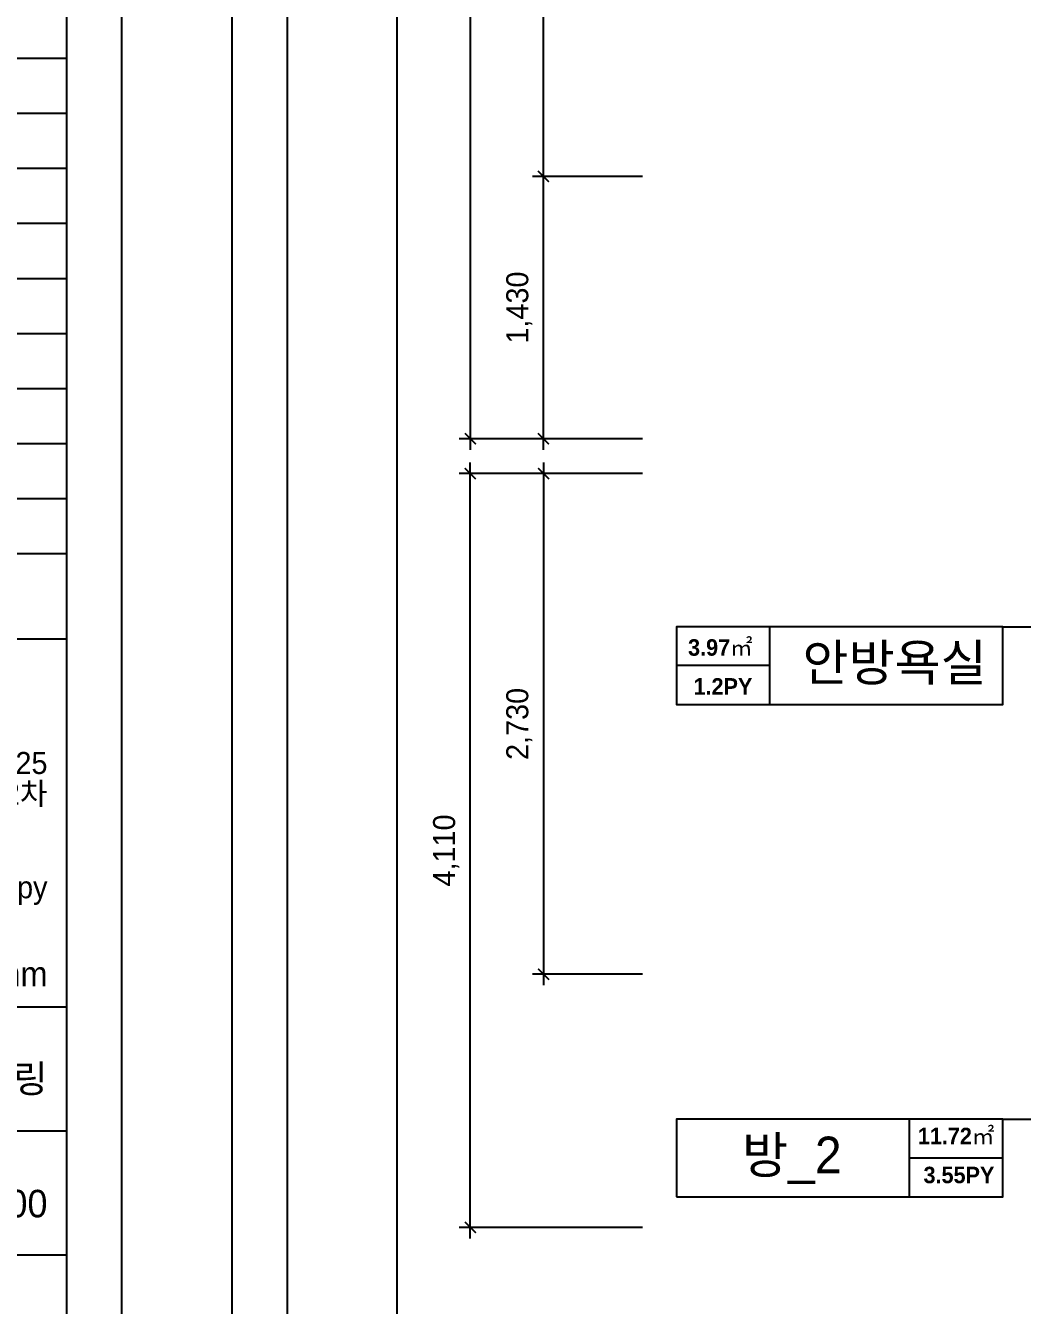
# Model space of a CAD drawing. Header units: inches. Extents: x 3778 to 56227, y -16914 to 35091.
# Drawn here: x 29053 to 34485, y 7249 to 14227 of the extents above; entities that cross this region are included whole.
import ezdxf
from ezdxf.enums import TextEntityAlignment as Align

# ---------------------------------------------------------------- set-up
doc = ezdxf.new("R2010")
doc.units = ezdxf.units.IN
doc.header["$LTSCALE"] = 100
doc.header["$MEASUREMENT"] = 0
doc.header["$PDSIZE"] = 700.071425
for name, color, linetype in [('0-ELC TEXT', 7, 'Continuous'), ('03-TEXT', 3, 'Continuous'), ('07-DIM WAL', 5, 'Continuous'), ('F-SYM', 7, 'Continuous'), ('FORM(YOURNAME)-11', 1, 'Continuous'), ('FORM(YOURNAME)-11 @ 1', 1, 'Continuous')]:
    doc.layers.add(name, color=color, linetype=linetype)
doc.styles.add('HY 울릉도 L', font='')
doc.styles.add('YOURNAME', font='HY울릉도M.TTF')
doc.styles.add('넥슨고딕', font='NEXONLv1GothicBold.ttf')
doc.styles.add('코레일둥고', font='Korail_Round_Gothic_Medium.ttf')
doc.styles.get('HY 울릉도 L').set_extended_font_data('HY울릉도L')
doc.dimstyles.new('60', dxfattribs={"dimscale": 60, "dimtxt": 2, "dimasz": 1, "dimexe": 1, "dimexo": 1, "dimgap": 1, "dimtad": 1, "dimdec": 0, "dimrnd": 0.05, "dimdsep": 46, "dimlunit": 6, "dimtxsty": 'HY 울릉도 L', "dimblk": 'ARCHTICK', "dimcen": 2.5, "dimdle": 1, "dimclrd": 133, "dimclre": 133, "dimclrt": 30, "dimadec": 0, "dimazin": 0, "dimtfac": 1, "dimtdec": 0, "dimtix": 1, "dimtmove": 2, "dimatfit": 3, "dimldrblk": 'ARCHTICK', "dimfxl": 0, "dimlwd": -1, "dimlwe": -1, "dimarcsym": 0})

# ---------------------------------------------------------------- blocks, each defined once
blk = doc.blocks.new('FORM-PLAN')
at = {"layer": 'Defpoints', "color": 158}
for points in [[(-71444, -2285), (10556, -2285), (10556, 55115), (-71444, 55115)], [(-69444, 53115), (-64, 53115), (-64, 1215), (-69444, 1215)]]:
    blk.add_lwpolyline(points, close=True, dxfattribs=at)
at = {"layer": 'FORM(YOURNAME)-11', "color": 14}
for p, q in [((1346, 30893), (10556, 30893)), ((1346, 29893), (10556, 29893)), ((1346, 28893), (10556, 28893)), ((1346, 27893), (10556, 27893)), ((1346, 26893), (10556, 26893)), ((1346, 25893), (10556, 25893)), ((1346, 24893), (10556, 24893)), ((1346, 23893), (10556, 23893)), ((1346, 22893), (10556, 22893)), ((1346, 21893), (10556, 21893)), ((1346, 20344), (10556, 20344)), ((1346, 13651), (10556, 13651)), ((1346, 11398), (10556, 11398)), ((1346, 9146), (10556, 9146))]:
    blk.add_line(p, q, dxfattribs=at)
at = {"layer": 'FORM(YOURNAME)-11', "color": 250}
blk.add_lwpolyline([(-72444, -3285), (11556, -3285), (11556, 56115), (-72444, 56115)], close=True, dxfattribs=at)
at = {"layer": 'FORM(YOURNAME)-11', "color": 3, "style": 'YOURNAME'}
for tag, height, p in [('1', 450, (9905, 18188)), ('2', 450, (9905, 17544)), ('3', 450, (9905, 16257)), ('4', 450, (9905, 14326)), ('5', 515, (9905, 12009)), ('6', 515, (9905, 9757)), ('7', 515, (9905, 7504)), ('8', 515, (9905, 5252)), ('9', 515, (9905, 2999)), ('10', 515, (5655, 811)), ('11', 515, (9905, 747)), ('12', 515, (5655, -1441)), ('13', 515, (9905, -1441))]:
    blk.add_attdef(tag, text='', height=height, dxfattribs=at).set_placement(p, align=Align.MIDDLE_RIGHT)
blk = doc.blocks.new('*U629')
at = {"layer": 'F-SYM'}
ref = blk.add_blockref('FORM-PLAN', (26111.1, 4780.9), dxfattribs=dict(at, xscale=0.3, yscale=0.3, zscale=0.3))
ref.add_attrib('4', 'mm', dxfattribs={"layer": 'FORM(YOURNAME)-11 @ 1', "color": 3, "height": 135, "style": 'YOURNAME'}).set_placement((29172.6, 9056.3), align=Align.MIDDLE_RIGHT)
ref.add_attrib('3', '109.13m2 / 33.01py', dxfattribs={"layer": 'FORM(YOURNAME)-11 @ 1', "color": 3, "height": 120, "style": 'YOURNAME'}).set_placement((29172.6, 9528.7), align=Align.MIDDLE_RIGHT)
ref.add_attrib('2', '연동대림 2차', dxfattribs={"layer": 'FORM(YOURNAME)-11 @ 1', "color": 3, "height": 120, "style": 'YOURNAME'}).set_placement((29172.6, 10039.3), align=Align.MIDDLE_RIGHT)
ref.add_attrib('1', '제주시 연화로 25', dxfattribs={"layer": 'FORM(YOURNAME)-11 @ 1', "color": 3, "height": 120, "style": 'YOURNAME'}).set_placement((29172.6, 10206.5), align=Align.MIDDLE_RIGHT)
ref.add_attrib('5', '아파트 리모델링', dxfattribs={"layer": 'FORM(YOURNAME)-11 @ 1', "color": 3, "height": 150, "style": 'YOURNAME'}).set_placement((29172.6, 8485), align=Align.MIDDLE_RIGHT)
ref.add_attrib('6', '연동대림 200-0000', dxfattribs={"layer": 'FORM(YOURNAME)-11 @ 1', "color": 3, "height": 150, "style": 'YOURNAME'}).set_placement((29172.6, 7804.2), align=Align.MIDDLE_RIGHT)
blk = doc.blocks.new('*U630')
at = {"layer": 'F-SYM', "xscale": 0.3, "yscale": 0.3, "zscale": 0.3}
blk.add_blockref('FORM-PLAN', (51911.1, 4780.9), dxfattribs=at)
blk = doc.blocks.new('_ArchTick')
at = {"color": 0, "linetype": 'ByBlock', "const_width": 0.15}
blk.add_lwpolyline([(-0.5, -0.5), (0.5, 0.5)], dxfattribs=at)
blk = doc.blocks.new('*D173')
at = {"layer": '07-DIM WAL', "color": 133}
for p, q in [((31476.8, 7614.4), (31476.8, 11844.4)), ((32415.8, 11784.4), (31416.8, 11784.4)), ((32415.8, 7674.4), (31416.8, 7674.4))]:
    blk.add_line(p, q, dxfattribs=at)
at = {"layer": 'Defpoints', "color": 0}
for p in [(31476.8, 11784.4), (32475.8, 11784.4), (32475.8, 7674.4)]:
    blk.add_point(p, dxfattribs=at)
at = {"layer": '07-DIM WAL', "color": 133, "xscale": 60, "yscale": 60, "zscale": 60}
for p, rotation in [((31476.8, 11784.4), 90), ((31476.8, 7674.4), 270)]:
    blk.add_blockref('_ArchTick', p, dxfattribs=dict(at, rotation=rotation))
at = {"layer": '07-DIM WAL', "color": 30, "insert": (31344.9, 9729.4), "char_height": 120, "attachment_point": 5, "rotation": 90, "style": 'HY 울릉도 L'}
blk.add_mtext('4,110', dxfattribs=at)
blk = doc.blocks.new('*D174')
at = {"layer": '07-DIM WAL', "color": 133}
for p, q in [((31875.8, 11844.4), (31875.8, 8994.4)), ((32415.8, 11784.4), (31815.8, 11784.4)), ((32415.8, 9054.4), (31815.8, 9054.4))]:
    blk.add_line(p, q, dxfattribs=at)
at = {"layer": 'Defpoints', "color": 0}
for p in [(32475.8, 11784.4), (31875.8, 9054.4), (32475.8, 9054.4)]:
    blk.add_point(p, dxfattribs=at)
at = {"layer": '07-DIM WAL', "color": 133, "xscale": 60, "yscale": 60, "zscale": 60}
for p, rotation in [((31875.8, 11784.4), 90), ((31875.8, 9054.4), 270)]:
    blk.add_blockref('_ArchTick', p, dxfattribs=dict(at, rotation=rotation))
at = {"layer": '07-DIM WAL', "color": 30, "insert": (31743.8, 10419.4), "char_height": 120, "attachment_point": 5, "rotation": 90, "style": 'HY 울릉도 L'}
blk.add_mtext('2,730', dxfattribs=at)
blk = doc.blocks.new('*D175')
at = {"layer": '07-DIM WAL', "color": 133}
for p, q in [((31476.8, 18429.4), (31476.8, 11914.4)), ((32415.8, 18369.4), (31416.8, 18369.4)), ((32415.8, 11974.4), (31416.8, 11974.4))]:
    blk.add_line(p, q, dxfattribs=at)
at = {"layer": 'Defpoints', "color": 0}
for p in [(32475.8, 18369.4), (31476.8, 11974.4), (32475.8, 11974.4)]:
    blk.add_point(p, dxfattribs=at)
at = {"layer": '07-DIM WAL', "color": 133, "xscale": 60, "yscale": 60, "zscale": 60}
for p, rotation in [((31476.8, 18369.4), 90), ((31476.8, 11974.4), 270)]:
    blk.add_blockref('_ArchTick', p, dxfattribs=dict(at, rotation=rotation))
at = {"layer": '07-DIM WAL', "color": 30, "insert": (31344.8, 15171.9), "char_height": 120, "attachment_point": 5, "rotation": 90, "style": 'HY 울릉도 L'}
blk.add_mtext('6,395', dxfattribs=at)
blk = doc.blocks.new('*D176')
at = {"layer": '07-DIM WAL', "color": 133}
for p, q in [((32415.8, 13404.4), (31815.8, 13404.4)), ((31875.8, 11914.4), (31875.8, 13464.4)), ((32415.8, 11974.4), (31815.8, 11974.4))]:
    blk.add_line(p, q, dxfattribs=at)
at = {"layer": 'Defpoints', "color": 0}
for p in [(31875.8, 13404.4), (32475.8, 13404.4), (32475.8, 11974.4)]:
    blk.add_point(p, dxfattribs=at)
at = {"layer": '07-DIM WAL', "color": 133, "xscale": 60, "yscale": 60, "zscale": 60}
for p, rotation in [((31875.8, 13404.4), 90), ((31875.8, 11974.4), 270)]:
    blk.add_blockref('_ArchTick', p, dxfattribs=dict(at, rotation=rotation))
at = {"layer": '07-DIM WAL', "color": 30, "insert": (31743.8, 12689.4), "char_height": 120, "attachment_point": 5, "rotation": 90, "style": 'HY 울릉도 L'}
blk.add_mtext('1,430', dxfattribs=at)
blk = doc.blocks.new('*D177')
at = {"layer": '07-DIM WAL', "color": 133}
for p, q in [((31875.8, 13344.4), (31875.8, 16864.4)), ((32415.8, 16804.4), (31815.8, 16804.4)), ((32415.8, 13404.4), (31815.8, 13404.4))]:
    blk.add_line(p, q, dxfattribs=at)
at = {"layer": 'Defpoints', "color": 0}
for p in [(31875.8, 16804.4), (32475.8, 16804.4), (32475.8, 13404.4)]:
    blk.add_point(p, dxfattribs=at)
at = {"layer": '07-DIM WAL', "color": 133, "xscale": 60, "yscale": 60, "zscale": 60}
for p, rotation in [((31875.8, 16804.4), 90), ((31875.8, 13404.4), 270)]:
    blk.add_blockref('_ArchTick', p, dxfattribs=dict(at, rotation=rotation))
at = {"layer": '07-DIM WAL', "color": 30, "insert": (31743.8, 15104.4), "char_height": 120, "attachment_point": 5, "rotation": 90, "style": 'HY 울릉도 L'}
blk.add_mtext('3,400', dxfattribs=at)

msp = doc.modelspace()

# ---------------------------------------------------------------- linework, layer by layer
at = {"layer": '0-ELC TEXT'}
for p, q in [((33109.7, 10524.9), (33109.7, 10949.4)), ((34378.4, 10949.4), (35824.7, 10949.4)), ((33109.7, 10737.2), (32600.1, 10737.2)), ((33868.8, 8265.4), (33868.8, 7840.9)), ((34378.4, 8265.4), (37403, 8265.4)), ((33868.8, 8053.2), (34378.4, 8053.2))]:
    msp.add_line(p, q, dxfattribs=at)
for points in [[(34378.4, 10949.4), (32600.1, 10949.4), (32600.1, 10524.9), (34378.4, 10524.9)], [(32600.1, 7840.9), (34378.4, 7840.9), (34378.4, 8265.4), (32600.1, 8265.4)]]:
    msp.add_lwpolyline(points, close=True, dxfattribs=at)

# ---------------------------------------------------------------- block references
at = {"layer": '07-DIM WAL'}
for name in ['*U629', '*U630']:
    msp.add_blockref(name, (0, 0), dxfattribs=at)

# ---------------------------------------------------------------- texts
at = {"layer": '03-TEXT'}
for s, height, style, p in [('3.97㎡', 90, '넥슨고딕', (32839.4, 10791.3)), ('안방욕실', 200, '코레일둥고', (33789.1, 10653.9)), ('1.2PY', 90, '넥슨고딕', (32853.4, 10579)), ('11.72㎡', 90, '넥슨고딕', (34124.2, 8127.6)), ('방_2', 200, '코레일둥고', (33229.1, 7969.3)), ('3.55PY', 90, '넥슨고딕', (34139.6, 7915.3))]:
    msp.add_text(s, height=height, dxfattribs=dict(at, style=style)).set_placement(p, align=Align.CENTER)

# ---------------------------------------------------------------- dimensions: what is measured, and where the dimension line sits
at = {"layer": '07-DIM WAL'}
for base, p1, p2, picture, middle in [((31476.8, 11974.4), (32475.8, 18369.4), (32475.8, 11974.4), '*D175', (31344.8, 15171.9)), ((31875.8, 16804.4), (32475.8, 13404.4), (32475.8, 16804.4), '*D177', (31743.8, 15104.4)), ((31875.8, 13404.4), (32475.8, 11974.4), (32475.8, 13404.4), '*D176', (31743.8, 12689.4)), ((31476.8, 11784.4), (32475.8, 7674.4), (32475.8, 11784.4), '*D173', (31344.9, 9729.4)), ((31875.8, 9054.4), (32475.8, 11784.4), (32475.8, 9054.4), '*D174', (31743.8, 10419.4))]:
    dim = msp.add_linear_dim(base=base, p1=p1, p2=p2, angle=90, dimstyle='60', dxfattribs=at)
    dim.commit()
    dim.dimension.update_dxf_attribs({"geometry": picture, "text_midpoint": middle})

doc.saveas('drawing.dxf')
